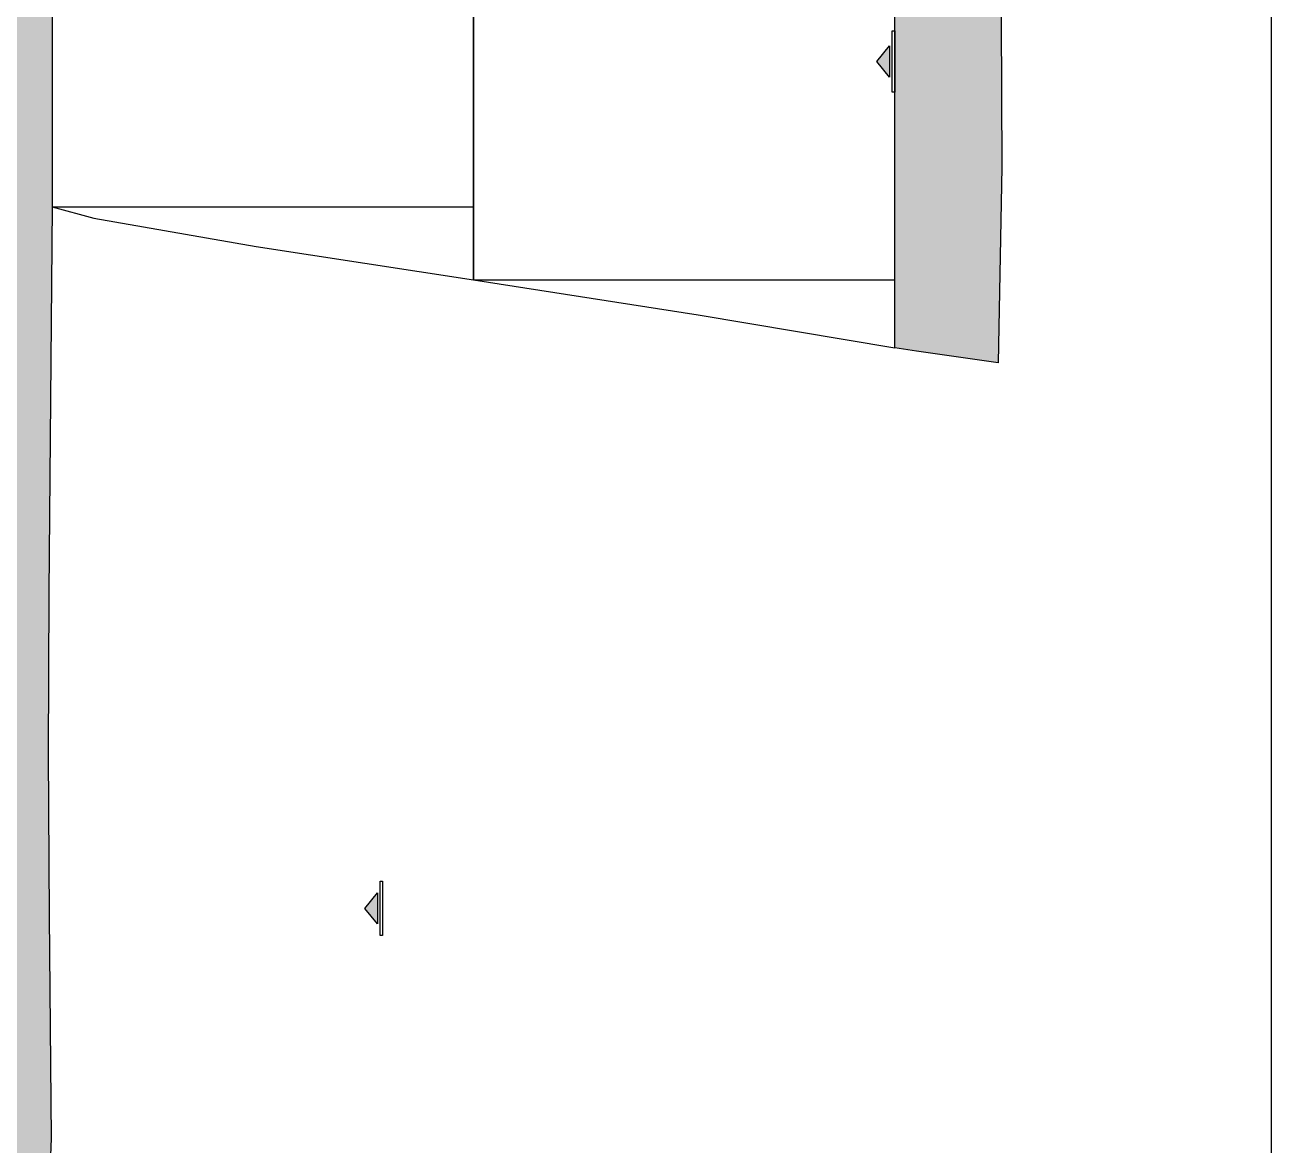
# Model space of a CAD drawing. Header units: millimetres. Extents: x -176651 to 388869, y -43089 to 486614.
# Drawn here: x 291010 to 388869, y 117077 to 205052 of the extents above; entities that cross this region are included whole.
import ezdxf

# ---------------------------------------------------------------- set-up
doc = ezdxf.new("R2010")
doc.units = ezdxf.units.MM
doc.header["$LTSCALE"] = 150
for name, color, linetype in [("Plot's Boundary$0$ad-Entrance(1215)", 41, 'Continuous'), ("Plot's Boundary$0$ad-Entrance(1625)", 2, 'Continuous'), ("Plot's Boundary$0$ad-Road", 8, 'Continuous'), ("Plot's Boundary$0$ad-Road Hatch", 8, 'Continuous')]:
    doc.layers.add(name, color=color, linetype=linetype)
doc.layers.add("Plot's Boundary$0$ad-Plot Boundary", color=6, linetype='Continuous', true_color=0xff00ff)

# ---------------------------------------------------------------- blocks, each defined once
blk = doc.blocks.new("Plot's Boundary$0$A$C4fb60e89")
at = {"layer": "Plot's Boundary$0$ad-Road Hatch", "ltscale": 5, "transparency": 33554687}
h = blk.add_hatch(dxfattribs=at)
h.set_pattern_fill('AR-HBONE', color=256, scale=15)
h.set_pattern_definition([(45, (-193247.7, -428758.8), (0, 2155.2615), [4572, -1524]), (135, (-192170.1, -427681.1), (2e-13, 2155.2615), [4572, -1524])])
h.paths.add_polyline_path([(175594, -250241), (169178, -249341), (167473, -249057), (167473, -138694), (101313, -138694), (101313, -199954), (101308, -237995), (101040, -268291), (101008, -280968), (101066, -293684), (101243, -311127), (100910, -319344), (100949, -333937), (100669, -366960), (100727, -390983), (100669, -404586), (100538, -420418), (100467, -428759), (92426, -427265), (92163, -427209), (92163, -321454), (24803, -321454), (24803, -412961), (15653, -411029), (15654, -321452), (-19535, -321452), (-34427, -319477), (-65207, -315395), (-171770, -301268), (-185854, -298333), (-193248, -296832), (-193244, -292908), (-191914, -285219), (-191839, -284679), (-183397, -286393), (-169723, -289243), (-53141, -304698), (-18730, -309262), (15653, -309262), (15653, 703), (24803, 1115), (24803, -129544), (92163, -129544), (92163, 15133), (101313, 17713), (101313, -129544), (167473, -129544), (167473, 35552), (175738, 37855), (175849, 28595), (175836, 25947), (175777, 14040), (175855, 2316), (175660, -18036), (175731, -34039), (175718, -46839), (175673, -63402), (175816, -82072), (175542, -106356), (175490, -124641), (175575, -145019), (175731, -168892), (175797, -181269), (175797, -192667), (175744, -208200), (175829, -223277), (175888, -234871)])
h.paths.add_polyline_path([(24803, -309264), (92163, -309264), (92163, -138694), (24803, -138694)], flags=16)
at = {"layer": "Plot's Boundary$0$ad-Road", "ltscale": 5}
blk.add_lwpolyline([(175490, -124641), (175575, -145019), (175731, -168892), (175797, -181269), (175797, -192667), (175744, -208200), (175829, -223277), (175888, -234871), (175594, -250241), (169178, -249341), (167473, -249057), (167473, -138694), (101313, -138694), (101313, -199954), (101308, -237995), (101040, -268291), (101008, -280968), (101066, -293684), (101243, -311127), (100910, -319344)], dxfattribs=at)
blk = doc.blocks.new("Plot's Boundary$0$zw$A88E")
at = {"layer": "Plot's Boundary$0$ad-Plot Boundary"}
for points in [[(-74430, -275850), (-71144, -276750), (-58408, -278973), (-41344, -281589), (-41344, -237809), (-74424, -237809)], [(-41344, -281589), (-23704, -284340), (-8264, -286912), (-8264, -237809), (-41344, -237809)]]:
    blk.add_lwpolyline(points, close=True, dxfattribs=at)
blk = doc.blocks.new("Plot's Boundary$0$zw$1D4B")
at = {"ltscale": 5}
for points in [[(113203, -157238), (146289, -157238)], [(146289, -162977), (179369, -162977)]]:
    blk.add_lwpolyline(points, dxfattribs=at)
blk = doc.blocks.new("Plot's Boundary$0$zw$7D6D")
at = {"layer": "Plot's Boundary$0$ad-Entrance(1215)", "ltscale": 5}
h = blk.add_hatch(color=256, dxfattribs=at)
h.dxf.hatch_style = 1
h.paths.add_polyline_path([(-400, -905), (-400, -3355), (-1400, -2130)])
for points in [[(-200, 0), (0, 0), (0, -4260), (-200, -4260)], [(-400, -905), (-400, -3355), (-1400, -2130)]]:
    blk.add_lwpolyline(points, close=True, dxfattribs=at)
blk = doc.blocks.new("Plot's Boundary$0$zw$68CA")
at = {"layer": "Plot's Boundary$0$ad-Entrance(1625)", "ltscale": 5}
h = blk.add_hatch(color=256, dxfattribs=at)
h.dxf.hatch_style = 1
h.paths.add_polyline_path([(-400, -1187.5), (-400, -3637.5), (-1400, -2412.5)])
for points in [[(-200, 0), (0, 0), (0, -4825), (-200, -4825)], [(-400, -1187.5), (-400, -3637.5), (-1400, -2412.5)]]:
    blk.add_lwpolyline(points, close=True, dxfattribs=at)
blk = doc.blocks.new("Plot's Boundary$0$zw$9E45")
at = {"layer": "Plot's Boundary$0$ad-Entrance(1625)", "ltscale": 5}
blk.add_blockref("Plot's Boundary$0$zw$68CA", (167473, -224164), dxfattribs=at)
blk = doc.blocks.new("Plot's Boundary")
at = {"layer": "Plot's Boundary$0$ad-Road", "ltscale": 5}
blk.add_blockref("Plot's Boundary$0$A$C4fb60e89", (191839, 428759), dxfattribs=at)
at = {"ltscale": 5}
blk.add_blockref("Plot's Boundary$0$zw$1D4B", (179944, 348002), dxfattribs=at)
at = {"layer": "Plot's Boundary$0$ad-Entrance(1215)", "ltscale": 5}
blk.add_blockref("Plot's Boundary$0$zw$7D6D", (319100, 137800), dxfattribs=at)
at = {"layer": "Plot's Boundary$0$ad-Entrance(1625)", "ltscale": 5}
blk.add_blockref("Plot's Boundary$0$zw$9E45", (191839, 428759), dxfattribs=at)
at = {"layer": "Plot's Boundary$0$ad-Plot Boundary", "ltscale": 5}
blk.add_blockref("Plot's Boundary$0$zw$A88E", (367577, 466614), dxfattribs=at)

msp = doc.modelspace()

# ---------------------------------------------------------------- linework, layer by layer
at = {"ltscale": 5}
msp.add_lwpolyline([(-176651, 486614), (388869, 486614), (388869, -18386), (-176651, -18386)], close=True, dxfattribs=at)

# ---------------------------------------------------------------- next in the draw order: block references
msp.add_blockref("Plot's Boundary", (0, 0))

doc.saveas('drawing.dxf')
